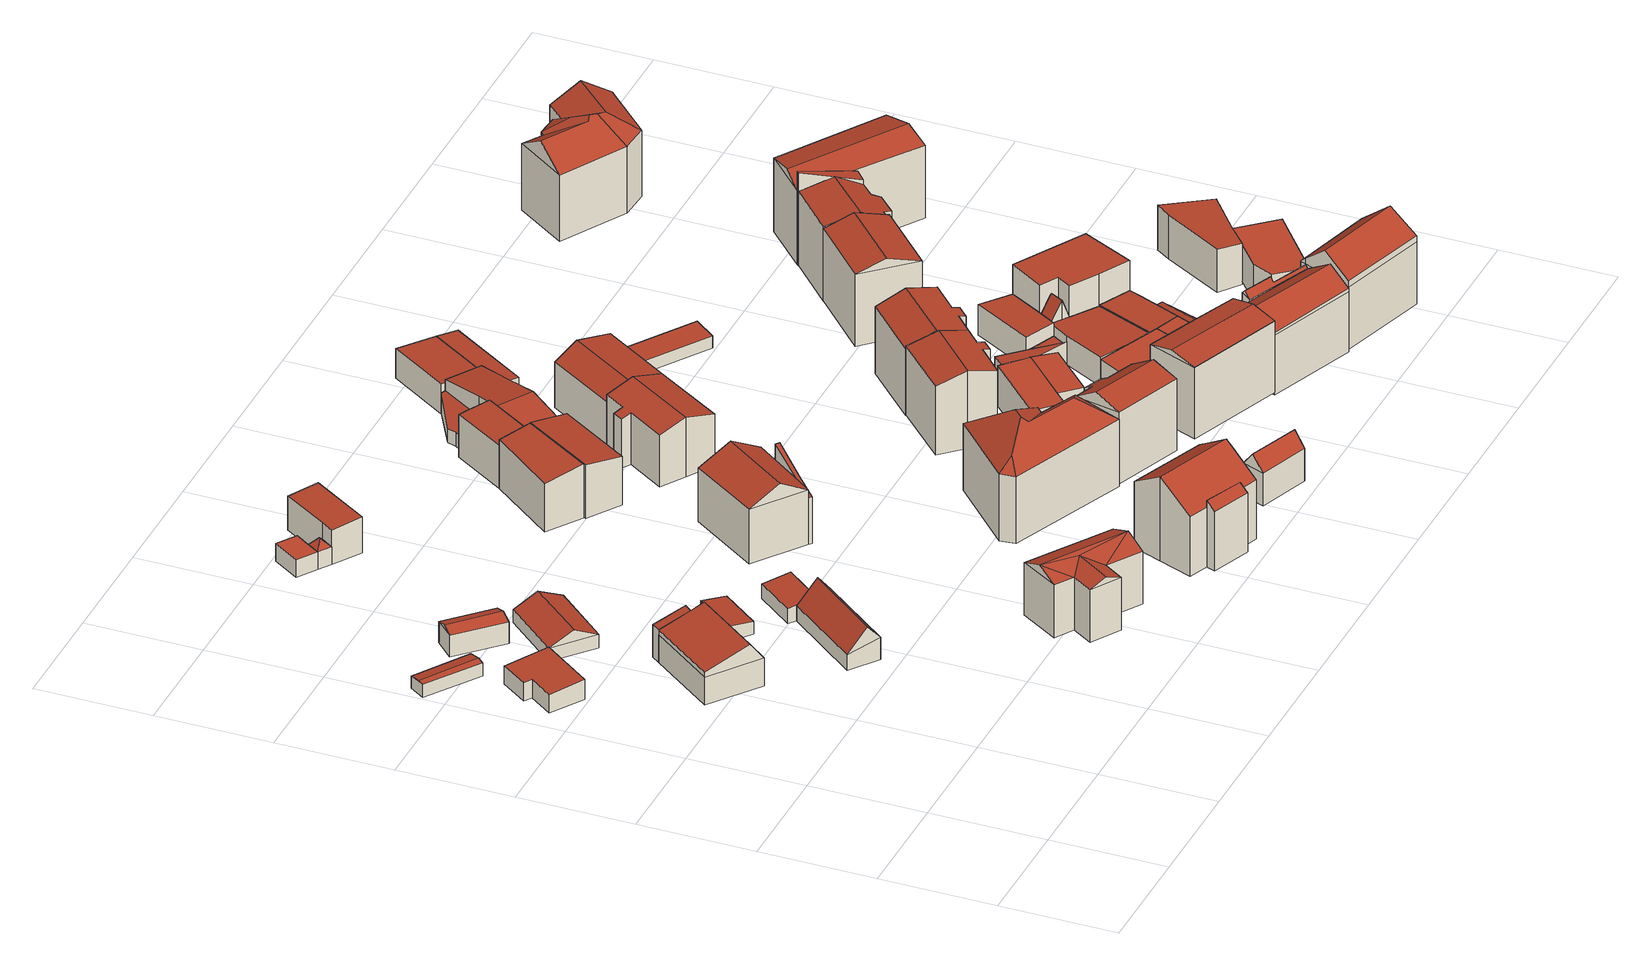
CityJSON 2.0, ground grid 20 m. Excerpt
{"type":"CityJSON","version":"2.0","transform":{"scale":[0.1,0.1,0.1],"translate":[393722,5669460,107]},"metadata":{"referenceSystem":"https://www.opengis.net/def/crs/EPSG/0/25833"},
"CityObjects":{
"building1":{"type":"Building","attributes":{"Dachtyp_tdc":"tdcPolyFlatRoof","Gemeindeschluessel":14627140,"Dachneigung":2.85,"QualitaetDacherkennung":82,"Geometrietyp2DReferenz":"3000","function":"31001_9998","roofType":"2100","measuredHeight":3.73},"geometry":[{"type":"MultiSurface","lod":"2","boundaries":[[[0,1,2,3]],[[1,4,5,2]],[[4,6,7,5]],[[6,8,9,7]],[[8,10,11,9]],[[10,0,3,11]],[[10,8,6,4,1,0]],[[3,2,5,7,9,11]]],"semantics":{"surfaces":[{"type":"WallSurface"},{"type":"RoofSurface"},{"type":"GroundSurface"}],"values":[0,0,0,0,0,0,1,2]}}]},
"building2":{"type":"Building","attributes":{"Dachtyp_tdc":"tdcGableRoof","Gemeindeschluessel":14627140,"Dachneigung":10.23,"QualitaetDacherkennung":74,"Geometrietyp2DReferenz":"3000","function":"31001_9998","roofType":"3100","measuredHeight":2.55},"geometry":[{"type":"MultiSurface","lod":"2","boundaries":[[[12,13,14,15]],[[13,16,17,14]],[[16,18,19,17]],[[18,12,15,19]],[[16,13,20]],[[12,18,21]],[[13,12,21,20]],[[18,16,20,21]],[[15,14,17,19]]],"semantics":{"surfaces":[{"type":"WallSurface"},{"type":"RoofSurface"},{"type":"GroundSurface"}],"values":[0,0,0,0,0,0,1,1,2]}}]},
"building3":{"type":"Building","attributes":{"Gemeindeschluessel":14627140,"Geometrietyp2DReferenz":"3000","function":"31001_9998","roofType":"9999"},"children":["building3-1","building3-2"]},
"building3-1":{"type":"BuildingPart","attributes":{"Dachtyp_tdc":"tdcPolyFlatRoof","Dachneigung":15.46,"QualitaetDacherkennung":44,"Geometrietyp2DReferenz":"3000","roofType":"2100","measuredHeight":7.48},"parents":["building3"],"geometry":[{"type":"MultiSurface","lod":"2","boundaries":[[[22,23,24,25]],[[23,26,27,28,24]],[[22,25,29,30,31]],[[31,32,26,23,22]],[[25,24,28,29]],[[30,29,28,27]],[[30,27,26,32,31]]],"semantics":{"surfaces":[{"type":"WallSurface"},{"type":"RoofSurface"},{"type":"GroundSurface"},{"type":"ClosureSurface"}],"values":[0,0,0,1,2,3,3]}}]},
"building3-2":{"type":"BuildingPart","attributes":{"Dachtyp_tdc":"tdcGableRoof","Dachneigung":16.63,"QualitaetDacherkennung":44,"Geometrietyp2DReferenz":"3000","roofType":"3100","measuredHeight":8.28},"parents":["building3"],"geometry":[{"type":"MultiSurface","lod":"2","boundaries":[[[33,34,35,36]],[[34,30,29,35]],[[27,37,38,28]],[[37,33,36,38]],[[33,37,39,40]],[[31,41,40,39,42,32]],[[27,26,42,39,37]],[[34,41,31,30]],[[33,40,41,34]],[[36,35,29,28,38]],[[28,29,30,27]],[[26,32,42]],[[30,31,32,26,27]]],"semantics":{"surfaces":[{"type":"WallSurface"},{"type":"RoofSurface"},{"type":"GroundSurface"},{"type":"ClosureSurface"}],"values":[0,0,0,0,1,1,0,0,0,2,3,0,3]}}]},
"building4":{"type":"Building","attributes":{"Dachtyp_tdc":"tdcGableRoof","Gemeindeschluessel":14627140,"Dachneigung":16.92,"QualitaetDacherkennung":80,"Geometrietyp2DReferenz":"3000","function":"31001_9998","roofType":"3100","measuredHeight":4.54},"geometry":[{"type":"MultiSurface","lod":"2","boundaries":[[[43,44,45,46]],[[44,47,48,45]],[[47,49,50,48]],[[49,43,46,50]],[[47,44,51]],[[43,49,52]],[[44,43,52,51]],[[49,47,51,52]],[[46,45,48,50]]],"semantics":{"surfaces":[{"type":"WallSurface"},{"type":"RoofSurface"},{"type":"GroundSurface"}],"values":[0,0,0,0,0,0,1,1,2]}}]},
"building5":{"type":"Building","attributes":{"Dachtyp_tdc":"tdcGableRoof","Gemeindeschluessel":14627140,"Dachneigung":24.5,"QualitaetDacherkennung":83,"Geometrietyp2DReferenz":"3000","function":"31001_9998","roofType":"3100","measuredHeight":4.44},"geometry":[{"type":"MultiSurface","lod":"2","boundaries":[[[53,54,55,56]],[[54,57,58,55]],[[57,59,60,58]],[[59,53,56,60]],[[57,54,61]],[[53,59,62]],[[54,53,62,61]],[[59,57,61,62]],[[56,55,58,60]]],"semantics":{"surfaces":[{"type":"WallSurface"},{"type":"RoofSurface"},{"type":"GroundSurface"}],"values":[0,0,0,0,0,0,1,1,2]}}]},
"building6":{"type":"Building","attributes":{"Dachtyp_tdc":"tdcFreeFormRoof","Gemeindeschluessel":14627140,"Dachneigung":47.18,"QualitaetDacherkennung":64,"Geometrietyp2DReferenz":"3000","function":"31001_9998","roofType":"5000","measuredHeight":6.83},"geometry":[{"type":"MultiSurface","lod":"2","boundaries":[[[63,64,65,66]],[[64,67,68,65]],[[67,69,70,68]],[[69,63,66,70]],[[71,64,63,72]],[[69,67,71,72]],[[67,64,71]],[[63,69,72]],[[66,65,68,70]]],"semantics":{"surfaces":[{"type":"WallSurface"},{"type":"RoofSurface"},{"type":"GroundSurface"}],"values":[0,0,0,0,1,1,0,0,2]}}]},
"building7":{"type":"Building","attributes":{"Dachtyp_tdc":"tdcPolyFlatRoof","Gemeindeschluessel":14627140,"Dachneigung":5.35,"QualitaetDacherkennung":76,"Geometrietyp2DReferenz":"3000","function":"31001_9998","roofType":"2100","measuredHeight":2.79},"geometry":[{"type":"MultiSurface","lod":"2","boundaries":[[[73,74,75,76]],[[74,77,78,75]],[[77,79,80,78]],[[79,73,76,80]],[[79,77,74,73]],[[76,75,78,80]]],"semantics":{"surfaces":[{"type":"WallSurface"},{"type":"RoofSurface"},{"type":"GroundSurface"}],"values":[0,0,0,0,1,2]}}]},
"building8":{"type":"Building","attributes":{"Dachtyp_tdc":"tdcPolyFlatRoof","Gemeindeschluessel":14627140,"Dachneigung":6.56,"QualitaetDacherkennung":76,"Geometrietyp2DReferenz":"3000","function":"31001_9998","roofType":"2100","measuredHeight":3.36},"geometry":[{"type":"MultiSurface","lod":"2","boundaries":[[[81,82,83,84]],[[82,85,86,83]],[[85,87,88,86]],[[87,89,65,88]],[[89,81,84,65]],[[89,87,85,82,81]],[[84,83,86,88,65]]],"semantics":{"surfaces":[{"type":"WallSurface"},{"type":"RoofSurface"},{"type":"GroundSurface"}],"values":[0,0,0,0,0,1,2]}}]},
"building9":{"type":"Building","attributes":{"Dachtyp_tdc":"tdcFreeFormRoof","Gemeindeschluessel":14627140,"Dachneigung":22.05,"QualitaetDacherkennung":75,"Geometrietyp2DReferenz":"3000","function":"31001_9998","roofType":"5000","measuredHeight":11.26},"geometry":[{"type":"MultiSurface","lod":"2","boundaries":[[[90,91,92,93]],[[91,94,95,92]],[[94,96,97,95]],[[96,98,99,97]],[[98,100,101,99]],[[100,102,103,101]],[[102,104,105,103]],[[104,90,93,105]],[[106,104,102]],[[107,106,102,100]],[[108,100,98]],[[108,107,100]],[[109,107,108]],[[109,90,107]],[[90,109,91]],[[108,98,96]],[[109,108,96,94]],[[109,94,91]],[[106,107,90,104]],[[93,92,95,97,99,101,103,105]]],"semantics":{"surfaces":[{"type":"WallSurface"},{"type":"RoofSurface"},{"type":"GroundSurface"}],"values":[0,0,0,0,0,0,0,0,0,1,1,1,1,1,1,0,1,0,1,2]}}]},
"building10":{"type":"Building","attributes":{"Dachtyp_tdc":"tdcPolyFlatRoof","Gemeindeschluessel":14627140,"Dachneigung":0,"QualitaetDacherkennung":47,"Geometrietyp2DReferenz":"3000","function":"31001_9998","roofType":"1000","measuredHeight":3.17},"geometry":[{"type":"MultiSurface","lod":"2","boundaries":[[[110,111,112,113]],[[111,114,115,112]],[[114,116,117,115]],[[116,118,119,117]],[[118,110,113,119]],[[118,116,114,111,110]],[[113,112,115,117,119]]],"semantics":{"surfaces":[{"type":"WallSurface"},{"type":"RoofSurface"},{"type":"GroundSurface"}],"values":[0,0,0,0,0,1,2]}}]},
"building11":{"type":"Building","attributes":{"Gemeindeschluessel":14627140,"Geometrietyp2DReferenz":"3000","function":"31001_9998","roofType":"9999"},"children":["building11-1","building11-2"]},
"building11-1":{"type":"BuildingPart","attributes":{"Dachtyp_tdc":"tdcFreeFormRoof","Dachneigung":47.8,"QualitaetDacherkennung":14,"Geometrietyp2DReferenz":"3000","roofType":"5000","measuredHeight":4.53},"parents":["building11"],"geometry":[{"type":"MultiSurface","lod":"2","boundaries":[[[120,110,113,121]],[[110,118,119,113]],[[118,122,123,119]],[[124,122,118]],[[125,124,118,110]],[[125,110,120]],[[124,125,120,122]],[[121,113,119,123]],[[121,123,122,120]]],"semantics":{"surfaces":[{"type":"WallSurface"},{"type":"RoofSurface"},{"type":"GroundSurface"},{"type":"ClosureSurface"}],"values":[0,0,0,1,1,1,1,2,3]}}]},
"building11-2":{"type":"BuildingPart","attributes":{"Dachtyp_tdc":"tdcPolyFlatRoof","Dachneigung":3.19,"QualitaetDacherkennung":71,"Geometrietyp2DReferenz":"3000","roofType":"2100","measuredHeight":6.53},"parents":["building11"],"geometry":[{"type":"MultiSurface","lod":"2","boundaries":[[[126,127,128,129]],[[127,130,120,121,128]],[[131,123,122]],[[131,132,133,123]],[[132,126,129,133]],[[132,131,130,127,126]],[[129,128,121,123,133]],[[122,120,130,131]],[[122,123,121,120]]],"semantics":{"surfaces":[{"type":"WallSurface"},{"type":"RoofSurface"},{"type":"GroundSurface"},{"type":"ClosureSurface"}],"values":[0,0,0,0,0,1,2,0,3]}}]},
"building12":{"type":"Building","attributes":{"Gemeindeschluessel":14627140,"Geometrietyp2DReferenz":"3000","function":"31001_9998","roofType":"9999"},"children":["building12-1","building12-2"]},
"building12-1":{"type":"BuildingPart","attributes":{"Dachtyp_tdc":"tdcGableRoof","Dachneigung":27.07,"QualitaetDacherkennung":34,"Geometrietyp2DReferenz":"3000","roofType":"3100","measuredHeight":12.71},"parents":["building12"],"geometry":[{"type":"MultiSurface","lod":"2","boundaries":[[[134,135,136,137,138]],[[135,139,140,136]],[[139,141,142,140]],[[135,134,143]],[[141,139,144]],[[134,145,146,141,144,143]],[[139,135,143,144]],[[142,147,137,136,140]],[[147,142,141,146]],[[138,145,134]],[[137,147,146,145,138]]],"semantics":{"surfaces":[{"type":"WallSurface"},{"type":"RoofSurface"},{"type":"GroundSurface"},{"type":"ClosureSurface"}],"values":[0,0,0,0,0,1,1,2,0,0,3]}}]},
"building12-2":{"type":"BuildingPart","attributes":{"Dachtyp_tdc":"tdcPolyFlatRoof","Dachneigung":23.57,"QualitaetDacherkennung":14,"Geometrietyp2DReferenz":"3000","roofType":"2100","measuredHeight":12.8},"parents":["building12"],"geometry":[{"type":"MultiSurface","lod":"2","boundaries":[[[148,149,150,147,146]],[[149,151,152,150]],[[151,153,154,152]],[[153,138,137,154]],[[138,153,151,149,148,145]],[[147,150,152,154,137]],[[146,145,148]],[[147,137,138,145,146]]],"semantics":{"surfaces":[{"type":"WallSurface"},{"type":"RoofSurface"},{"type":"GroundSurface"},{"type":"ClosureSurface"}],"values":[0,0,0,0,1,2,0,3]}}]},
"building13":{"type":"Building","attributes":{"Gemeindeschluessel":14627140,"Geometrietyp2DReferenz":"3000","function":"31001_9998","roofType":"9999"},"children":["building13-1","building13-2"]},
"building13-1":{"type":"BuildingPart","attributes":{"Dachtyp_tdc":"tdcGableRoof","Dachneigung":35.72,"QualitaetDacherkennung":45,"Geometrietyp2DReferenz":"3000","roofType":"3100","measuredHeight":15.38},"parents":["building13"],"geometry":[{"type":"MultiSurface","lod":"2","boundaries":[[[155,156,157]],[[156,158,159,157]],[[158,160,161,159]],[[160,162,163,161]],[[162,164,165,163]],[[164,166,167,165]],[[166,168,169,167]],[[168,170,171,169]],[[170,172,173,171]],[[172,174,175,173]],[[168,166,164,162,160]],[[160,158,156,155,176,174,172,170,168]],[[175,177,157,159,161,163,165,167,169,171,173]],[[177,175,174,176]],[[157,177,176,155]]],"semantics":{"surfaces":[{"type":"WallSurface"},{"type":"RoofSurface"},{"type":"GroundSurface"},{"type":"ClosureSurface"}],"values":[0,0,0,0,0,0,0,0,0,0,1,1,2,3,3]}}]},
"building13-2":{"type":"BuildingPart","attributes":{"Dachtyp_tdc":"tdcPolyFlatRoof","Dachneigung":36.24,"QualitaetDacherkennung":45,"Geometrietyp2DReferenz":"3000","roofType":"2100","measuredHeight":12.08},"parents":["building13"],"geometry":[{"type":"MultiSurface","lod":"2","boundaries":[[[178,179,180,175,174]],[[179,181,182,180]],[[181,183,155,157,182]],[[181,179,178,184,183]],[[157,177,175,180,182]],[[184,176,155,183]],[[176,177,157,155]],[[178,174,176,184]],[[174,175,177,176]]],"semantics":{"surfaces":[{"type":"WallSurface"},{"type":"RoofSurface"},{"type":"GroundSurface"},{"type":"ClosureSurface"}],"values":[0,0,0,1,2,0,3,0,3]}}]},
"building14":{"type":"Building","attributes":{"Dachtyp_tdc":"tdcPolyFlatRoof","Gemeindeschluessel":14627140,"Dachneigung":9.24,"QualitaetDacherkennung":78,"Geometrietyp2DReferenz":"3000","function":"31001_9998","roofType":"2100","measuredHeight":9.8},"geometry":[{"type":"MultiSurface","lod":"2","boundaries":[[[185,186,187,188]],[[186,189,190,187]],[[189,191,192,190]],[[191,185,188,192]],[[191,189,186,185]],[[188,187,190,192]]],"semantics":{"surfaces":[{"type":"WallSurface"},{"type":"RoofSurface"},{"type":"GroundSurface"}],"values":[0,0,0,0,1,2]}}]},
"building15":{"type":"Building","attributes":{"Dachtyp_tdc":"tdcPolyFlatRoof","Gemeindeschluessel":14627140,"Dachneigung":0,"QualitaetDacherkennung":6,"Geometrietyp2DReferenz":"3000","function":"31001_9998","roofType":"1000","measuredHeight":3},"geometry":[{"type":"MultiSurface","lod":"2","boundaries":[[[193,194,195,196]],[[194,197,198,195]],[[197,199,200,198]],[[199,193,196,200]],[[199,197,194,193]],[[196,195,198,200]]],"semantics":{"surfaces":[{"type":"WallSurface"},{"type":"RoofSurface"},{"type":"GroundSurface"}],"values":[0,0,0,0,1,2]}}]},
"building16":{"type":"Building","attributes":{"Dachtyp_tdc":"tdcPolyFlatRoof","Gemeindeschluessel":14627140,"Dachneigung":7.62,"QualitaetDacherkennung":83,"Geometrietyp2DReferenz":"3000","function":"31001_9998","roofType":"2100","measuredHeight":9.68},"geometry":[{"type":"MultiSurface","lod":"2","boundaries":[[[201,202,203,204]],[[202,205,206,203]],[[205,207,208,206]],[[207,209,210,208]],[[209,201,204,210]],[[209,207,205,202,201]],[[204,203,206,208,210]]],"semantics":{"surfaces":[{"type":"WallSurface"},{"type":"RoofSurface"},{"type":"GroundSurface"}],"values":[0,0,0,0,0,1,2]}}]},
"building17":{"type":"Building","attributes":{"Dachtyp_tdc":"tdcFreeFormRoof","Gemeindeschluessel":14627140,"Dachneigung":38.16,"QualitaetDacherkennung":7,"Geometrietyp2DReferenz":"3000","function":"31001_9998","roofType":"5000","measuredHeight":17.01},"geometry":[{"type":"MultiSurface","lod":"2","boundaries":[[[211,212,213,214]],[[212,215,216,213]],[[215,217,218,216]],[[217,219,220,218]],[[219,221,222,220]],[[221,223,224,222]],[[223,211,214,224]],[[225,226,227,223,221]],[[225,221,219]],[[228,229,226,225,219,217]],[[228,217,215]],[[229,228,215,212]],[[227,226,229,212,211]],[[227,211,223]],[[214,213,216,218,220,222,224]]],"semantics":{"surfaces":[{"type":"WallSurface"},{"type":"RoofSurface"},{"type":"GroundSurface"}],"values":[0,0,0,0,0,0,0,1,1,1,1,1,1,1,2]}}]},
"building18":{"type":"Building","attributes":{"Dachtyp_tdc":"tdcPolyFlatRoof","Gemeindeschluessel":14627140,"Dachneigung":5.44,"QualitaetDacherkennung":80,"Geometrietyp2DReferenz":"3000","function":"31001_9998","roofType":"2100","measuredHeight":8.37},"geometry":[{"type":"MultiSurface","lod":"2","boundaries":[[[230,231,232,190]],[[231,233,234,232]],[[233,235,236,234]],[[235,237,192,236]],[[237,230,190,192]],[[237,235,233,231,230]],[[190,232,234,236,192]]],"semantics":{"surfaces":[{"type":"WallSurface"},{"type":"RoofSurface"},{"type":"GroundSurface"}],"values":[0,0,0,0,0,1,2]}}]},
"building19":{"type":"Building","attributes":{"Dachtyp_tdc":"tdcGableRoof","Gemeindeschluessel":14627140,"Dachneigung":51.22,"QualitaetDacherkennung":74,"Geometrietyp2DReferenz":"3000","function":"31001_9998","roofType":"3100","measuredHeight":8.49},"geometry":[{"type":"MultiSurface","lod":"2","boundaries":[[[238,239,240,241]],[[239,242,243,240]],[[242,244,245,243]],[[244,238,241,245]],[[242,239,246]],[[238,244,247]],[[239,238,247,246]],[[244,242,246,247]],[[241,240,243,245]]],"semantics":{"surfaces":[{"type":"WallSurface"},{"type":"RoofSurface"},{"type":"GroundSurface"}],"values":[0,0,0,0,0,0,1,1,2]}}]},
"building20":{"type":"Building","attributes":{"Dachtyp_tdc":"tdcGableRoof","Gemeindeschluessel":14627140,"Dachneigung":14.8,"QualitaetDacherkennung":69,"Geometrietyp2DReferenz":"3000","function":"31001_9998","roofType":"3100","measuredHeight":10.85},"geometry":[{"type":"MultiSurface","lod":"2","boundaries":[[[248,249,250,251]],[[249,252,253,250]],[[252,254,255,253]],[[254,256,257,255]],[[256,258,259,257]],[[258,260,261,259]],[[260,262,263,261]],[[262,264,265,263]],[[264,266,267,265]],[[266,248,251,267]],[[262,260,258,256,254,252,249,248]],[[248,266,264,262]],[[251,250,253,255,257,259,261,263,265,267]]],"semantics":{"surfaces":[{"type":"WallSurface"},{"type":"RoofSurface"},{"type":"GroundSurface"}],"values":[0,0,0,0,0,0,0,0,0,0,1,1,2]}}]},
"building21":{"type":"Building","attributes":{"Dachtyp_tdc":"tdcFreeFormRoof","Gemeindeschluessel":14627140,"Dachneigung":10.04,"QualitaetDacherkennung":16,"Geometrietyp2DReferenz":"3000","function":"31001_9998","roofType":"5000","measuredHeight":8.32},"geometry":[{"type":"MultiSurface","lod":"2","boundaries":[[[268,269,270,271]],[[269,272,273,270]],[[272,274,275,273]],[[274,276,277,275]],[[276,278,279,277]],[[278,280,281,279]],[[280,268,271,281]],[[278,276,274,272,269,282,283]],[[280,283,282,268]],[[280,278,283]],[[269,268,282]],[[271,270,273,275,277,279,281]]],"semantics":{"surfaces":[{"type":"WallSurface"},{"type":"RoofSurface"},{"type":"GroundSurface"}],"values":[0,0,0,0,0,0,0,1,1,0,0,2]}}]},
"building22":{"type":"Building","attributes":{"Dachtyp_tdc":"tdcPolyFlatRoof","Gemeindeschluessel":14627140,"Dachneigung":16.03,"QualitaetDacherkennung":74,"Geometrietyp2DReferenz":"3000","function":"31001_9998","roofType":"2100","measuredHeight":3.9},"geometry":[{"type":"MultiSurface","lod":"2","boundaries":[[[284,285,286,270]],[[285,287,288,286]],[[287,289,290,288]],[[289,291,292,290]],[[291,293,275,292]],[[293,294,273,275]],[[294,284,270,273]],[[294,293,291,289,287,285,284]],[[270,286,288,290,292,275,273]]],"semantics":{"surfaces":[{"type":"WallSurface"},{"type":"RoofSurface"},{"type":"GroundSurface"}],"values":[0,0,0,0,0,0,0,1,2]}}]},
"building23":{"type":"Building","attributes":{"Dachtyp_tdc":"tdcFreeFormRoof","Gemeindeschluessel":14627140,"Dachneigung":31.84,"QualitaetDacherkennung":46,"Geometrietyp2DReferenz":"3000","function":"31001_9998","roofType":"5000","measuredHeight":14.27},"geometry":[{"type":"MultiSurface","lod":"2","boundaries":[[[295,296,297,298]],[[296,299,300,297]],[[299,301,302,300]],[[301,303,304,302]],[[303,305,306,304]],[[305,307,308,306]],[[307,309,310,308]],[[309,295,298,310]],[[295,311,312,296]],[[311,309,307,305,303,301,299,312]],[[299,296,312]],[[295,309,311]],[[298,297,300,302,304,306,308,310]]],"semantics":{"surfaces":[{"type":"WallSurface"},{"type":"RoofSurface"},{"type":"GroundSurface"}],"values":[0,0,0,0,0,0,0,0,1,1,0,0,2]}}]},
"building24":{"type":"Building","attributes":{"Dachtyp_tdc":"tdcGableRoof","Gemeindeschluessel":14627140,"Dachneigung":10.46,"QualitaetDacherkennung":36,"Geometrietyp2DReferenz":"3000","function":"31001_9998","roofType":"3100","measuredHeight":10.84},"geometry":[{"type":"MultiSurface","lod":"2","boundaries":[[[313,314,315,316]],[[314,317,318,315]],[[317,264,319,318]],[[264,313,316,319]],[[317,314,320]],[[313,264,321]],[[314,313,321,320]],[[264,317,320,321]],[[316,315,318,319]]],"semantics":{"surfaces":[{"type":"WallSurface"},{"type":"RoofSurface"},{"type":"GroundSurface"}],"values":[0,0,0,0,0,0,1,1,2]}}]},
"building25":{"type":"Building","attributes":{"Dachtyp_tdc":"tdcGableRoof","Gemeindeschluessel":14627140,"Dachneigung":16.47,"QualitaetDacherkennung":48,"Geometrietyp2DReferenz":"3000","function":"31001_9998","roofType":"3100","measuredHeight":14.13},"geometry":[{"type":"MultiSurface","lod":"2","boundaries":[[[322,323,324,325]],[[323,326,327,324]],[[326,328,329,327]],[[328,330,331,329]],[[330,332,333,331]],[[332,334,335,333]],[[334,336,337,335]],[[336,338,339,337]],[[338,340,341,339]],[[340,322,325,341]],[[336,334,332,330]],[[330,328,326,323,322,340,338,336]],[[325,324,327,329,331,333,335,337,339,341]]],"semantics":{"surfaces":[{"type":"WallSurface"},{"type":"RoofSurface"},{"type":"GroundSurface"}],"values":[0,0,0,0,0,0,0,0,0,0,1,1,2]}}]},
"building26":{"type":"Building","attributes":{"Gemeindeschluessel":14627140,"Geometrietyp2DReferenz":"3000","function":"31001_9998","roofType":"9999"},"children":["building26-1","building26-2"]},
"building26-1":{"type":"BuildingPart","attributes":{"Dachtyp_tdc":"tdcGableRoof","Dachneigung":52.8,"QualitaetDacherkennung":7,"Geometrietyp2DReferenz":"3000","roofType":"3100","measuredHeight":4.6},"parents":["building26"],"geometry":[{"type":"MultiSurface","lod":"2","boundaries":[[[342,343,344,345]],[[343,346,347,344]],[[346,348,349,347]],[[348,350,351,349]],[[352,353,354,355,356]],[[342,352,356,343]],[[346,355,354,348]],[[343,356,355,346]],[[348,354,353,350]],[[345,344,347,349,351]],[[345,351,350,342]],[[350,353,352,342]]],"semantics":{"surfaces":[{"type":"WallSurface"},{"type":"RoofSurface"},{"type":"GroundSurface"},{"type":"ClosureSurface"}],"values":[0,0,0,0,1,1,0,0,0,2,3,3]}}]},
"building26-2":{"type":"BuildingPart","attributes":{"Dachtyp_tdc":"tdcPolyFlatRoof","Dachneigung":2.61,"QualitaetDacherkennung":60,"Geometrietyp2DReferenz":"3000","roofType":"2100","measuredHeight":7.58},"parents":["building26"],"geometry":[{"type":"MultiSurface","lod":"2","boundaries":[[[357,358,359,360]],[[358,361,342,345,359]],[[362,363,364,351,350,353]],[[363,365,366,364]],[[365,357,360,366]],[[365,363,362,361,358,357]],[[360,359,345,351,364,366]],[[353,352,342,361,362]],[[350,351,345,342]],[[350,342,352,353]]],"semantics":{"surfaces":[{"type":"WallSurface"},{"type":"RoofSurface"},{"type":"GroundSurface"},{"type":"ClosureSurface"}],"values":[0,0,0,0,0,1,2,0,3,3]}}]},
"building27":{"type":"Building","attributes":{"Dachtyp_tdc":"tdcPolyFlatRoof","Gemeindeschluessel":14627140,"Dachneigung":4.45,"QualitaetDacherkennung":75,"Geometrietyp2DReferenz":"3000","function":"31001_9998","roofType":"2100","measuredHeight":5.47},"geometry":[{"type":"MultiSurface","lod":"2","boundaries":[[[367,368,369,370]],[[368,371,372,369]],[[371,373,374,372]],[[373,375,376,374]],[[375,367,370,376]],[[375,373,371,368,367]],[[370,369,372,374,376]]],"semantics":{"surfaces":[{"type":"WallSurface"},{"type":"RoofSurface"},{"type":"GroundSurface"}],"values":[0,0,0,0,0,1,2]}}]},
"building28":{"type":"Building","attributes":{"Dachtyp_tdc":"tdcPolyFlatRoof","Gemeindeschluessel":14627140,"Dachneigung":4.43,"QualitaetDacherkennung":72,"Geometrietyp2DReferenz":"3000","function":"31001_9998","roofType":"2100","measuredHeight":4.93},"geometry":[{"type":"MultiSurface","lod":"2","boundaries":[[[375,373,377,378]],[[373,379,380,377]],[[379,381,382,380]],[[381,383,384,382]],[[383,385,386,384]],[[385,387,388,386]],[[387,375,378,388]],[[387,385,383,381,379,373,375]],[[378,377,380,382,384,386,388]]],"semantics":{"surfaces":[{"type":"WallSurface"},{"type":"RoofSurface"},{"type":"GroundSurface"}],"values":[0,0,0,0,0,0,0,1,2]}}]},
"building29":{"type":"Building","attributes":{"Dachtyp_tdc":"tdcPolyFlatRoof","Gemeindeschluessel":14627140,"Dachneigung":0,"QualitaetDacherkennung":74,"Geometrietyp2DReferenz":"3000","function":"31001_9998","roofType":"1000","measuredHeight":6.9},"geometry":[{"type":"MultiSurface","lod":"2","boundaries":[[[389,390,391,392]],[[390,393,394,391]],[[393,395,396,394]],[[395,389,392,396]],[[395,393,390,389]],[[392,391,394,396]]],"semantics":{"surfaces":[{"type":"WallSurface"},{"type":"RoofSurface"},{"type":"GroundSurface"}],"values":[0,0,0,0,1,2]}}]},
"building30":{"type":"Building","attributes":{"Gemeindeschluessel":14627140,"Geometrietyp2DReferenz":"3000","function":"31001_9998","roofType":"9999"},"children":["building30-1","building30-2"]},
"building30-1":{"type":"BuildingPart","attributes":{"Dachtyp_tdc":"tdcPolyFlatRoof","Dachneigung":0,"QualitaetDacherkennung":7,"Geometrietyp2DReferenz":"3000","roofType":"1000","measuredHeight":10.84},"parents":["building30"],"geometry":[{"type":"MultiSurface","lod":"2","boundaries":[[[397,398,399,400]],[[398,401,402,399]],[[401,403,404,402]],[[403,405,406,404]],[[405,407,408,406]],[[407,405,403,401,398,397]],[[400,399,402,404,406,408]],[[400,408,407,397]]],"semantics":{"surfaces":[{"type":"WallSurface"},{"type":"RoofSurface"},{"type":"GroundSurface"},{"type":"ClosureSurface"}],"values":[0,0,0,0,0,1,2,3]}}]},
"building30-2":{"type":"BuildingPart","attributes":{"Dachtyp_tdc":"tdcGableRoof","Dachneigung":11.66,"QualitaetDacherkennung":35,"Geometrietyp2DReferenz":"3000","roofType":"3100","measuredHeight":14.02},"parents":["building30"],"geometry":[{"type":"MultiSurface","lod":"2","boundaries":[[[409,410,411,408,407]],[[410,412,413,411]],[[412,414,415,413]],[[414,416,397,400,415]],[[417,418,414,419,420]],[[421,422,420,419]],[[410,422,421,412]],[[409,417,420,422,410]],[[412,421,419,414]],[[416,418,417,409]],[[414,418,416]],[[400,408,411,413,415]],[[407,397,416,409]],[[407,408,400,397]]],"semantics":{"surfaces":[{"type":"WallSurface"},{"type":"RoofSurface"},{"type":"GroundSurface"},{"type":"ClosureSurface"}],"values":[0,0,0,0,1,1,0,0,0,0,0,2,0,3]}}]},
"building31":{"type":"Building","attributes":{"Dachtyp_tdc":"tdcGableRoof","Gemeindeschluessel":14627140,"Dachneigung":23.2,"QualitaetDacherkennung":49,"Geometrietyp2DReferenz":"3000","function":"31001_9998","roofType":"3100","measuredHeight":14.34},"geometry":[{"type":"MultiSurface","lod":"2","boundaries":[[[423,424,425,426]],[[424,427,428,425]],[[427,338,429,428]],[[338,430,431,429]],[[430,432,433,431]],[[432,434,435,433]],[[434,436,437,435]],[[436,438,439,437]],[[438,440,441,439]],[[440,423,426,441]],[[436,434,432,430]],[[430,338,427,424,423,440,438,436]],[[426,425,428,429,431,433,435,437,439,441]]],"semantics":{"surfaces":[{"type":"WallSurface"},{"type":"RoofSurface"},{"type":"GroundSurface"}],"values":[0,0,0,0,0,0,0,0,0,0,1,1,2]}}]},
"building32":{"type":"Building","attributes":{"Dachtyp_tdc":"tdcPolyFlatRoof","Gemeindeschluessel":14627140,"Dachneigung":0,"QualitaetDacherkennung":63,"Geometrietyp2DReferenz":"3000","function":"31001_9998","roofType":"1000","measuredHeight":4.58},"geometry":[{"type":"MultiSurface","lod":"2","boundaries":[[[442,443,444,445]],[[443,446,447,444]],[[446,448,449,447]],[[448,450,451,449]],[[450,452,453,451]],[[452,454,455,453]],[[454,456,457,455]],[[456,442,445,457]],[[456,454,452,450,448,446,443,442]],[[445,444,447,449,451,453,455,457]]],"semantics":{"surfaces":[{"type":"WallSurface"},{"type":"RoofSurface"},{"type":"GroundSurface"}],"values":[0,0,0,0,0,0,0,0,1,2]}}]},
"building33":{"type":"Building","attributes":{"Dachtyp_tdc":"tdcPolyFlatRoof","Gemeindeschluessel":14627140,"Dachneigung":2.9,"QualitaetDacherkennung":86,"Geometrietyp2DReferenz":"3000","function":"31001_9998","roofType":"2100","measuredHeight":2.47},"geometry":[{"type":"MultiSurface","lod":"2","boundaries":[[[458,459,460,461]],[[459,462,463,460]],[[462,464,465,463]],[[464,458,461,465]],[[464,462,459,458]],[[461,460,463,465]]],"semantics":{"surfaces":[{"type":"WallSurface"},{"type":"RoofSurface"},{"type":"GroundSurface"}],"values":[0,0,0,0,1,2]}}]},
"building34":{"type":"Building","attributes":{"Gemeindeschluessel":14627140,"Geometrietyp2DReferenz":"3000","function":"31001_9998","roofType":"9999"},"children":["building34-1","building34-2"]},
"building34-1":{"type":"BuildingPart","attributes":{"Dachtyp_tdc":"tdcPolyFlatRoof","Dachneigung":5.11,"QualitaetDacherkennung":52,"Geometrietyp2DReferenz":"3000","roofType":"2100","measuredHeight":4.91},"parents":["building34"],"geometry":[{"type":"MultiSurface","lod":"2","boundaries":[[[466,467,468,469,470]],[[467,471,472,468]],[[471,473,474,472]],[[473,475,476,474]],[[475,477,478,476]],[[477,479,480,481,478]],[[477,475,473,471,467,466,479]],[[481,469,468,472,474,476,478]],[[470,480,479,466]],[[470,469,481,480]]],"semantics":{"surfaces":[{"type":"WallSurface"},{"type":"RoofSurface"},{"type":"GroundSurface"},{"type":"ClosureSurface"}],"values":[0,0,0,0,0,0,1,2,0,3]}}]},
"building34-2":{"type":"BuildingPart","attributes":{"Dachtyp_tdc":"tdcPolyFlatRoof","Dachneigung":6.18,"QualitaetDacherkennung":48,"Geometrietyp2DReferenz":"3000","roofType":"2100","measuredHeight":3.89},"parents":["building34"],"geometry":[{"type":"MultiSurface","lod":"2","boundaries":[[[482,483,484,485]],[[483,470,469,484]],[[480,486,478,481]],[[486,482,485,478]],[[486,480,470,483,482]],[[485,484,469,481,478]],[[480,481,469,470]]],"semantics":{"surfaces":[{"type":"WallSurface"},{"type":"RoofSurface"},{"type":"GroundSurface"},{"type":"ClosureSurface"}],"values":[0,0,0,0,1,2,3]}}]},
"building35":{"type":"Building","attributes":{"Gemeindeschluessel":14627140,"Geometrietyp2DReferenz":"3000","function":"31001_9998","roofType":"9999"},"children":["building35-1","building35-2"]},
"building35-1":{"type":"BuildingPart","attributes":{"Dachtyp_tdc":"tdcPolyFlatRoof","Dachneigung":3.1,"QualitaetDacherkennung":86,"Geometrietyp2DReferenz":"3000","roofType":"2100","measuredHeight":5.23},"parents":["building35"],"geometry":[{"type":"MultiSurface","lod":"2","boundaries":[[[487,488,489,490]],[[488,491,492,489]],[[491,493,494,495,492]],[[496,497,498,499]],[[497,500,501,498]],[[500,487,490,501]],[[500,497,496,502,503,493,491,488,487]],[[490,489,492,495,504,499,498,501]],[[503,494,493]],[[496,499,504,502]],[[502,504,495,494,503]]],"semantics":{"surfaces":[{"type":"WallSurface"},{"type":"RoofSurface"},{"type":"GroundSurface"},{"type":"ClosureSurface"}],"values":[0,0,0,0,0,0,1,2,0,3,3]}}]},
"building35-2":{"type":"BuildingPart","attributes":{"Dachtyp_tdc":"tdcGableRoof","Dachneigung":56.02,"QualitaetDacherkennung":10,"Geometrietyp2DReferenz":"3000","roofType":"3100","measuredHeight":8.45},"parents":["building35"],"geometry":[{"type":"MultiSurface","lod":"2","boundaries":[[[505,506,507,508]],[[506,496,499,507]],[[494,509,510,495]],[[509,505,508,510]],[[511,496,506,505]],[[505,509,494,503,511]],[[508,507,499,504,495,510]],[[502,496,511]],[[504,499,496,502]],[[503,502,511]],[[494,495,504,502,503]]],"semantics":{"surfaces":[{"type":"WallSurface"},{"type":"RoofSurface"},{"type":"GroundSurface"},{"type":"ClosureSurface"}],"values":[0,0,0,0,1,1,2,0,3,0,3]}}]},
"building36":{"type":"Building","attributes":{"Dachtyp_tdc":"tdcPolyFlatRoof","Gemeindeschluessel":14627140,"Dachneigung":3.08,"QualitaetDacherkennung":83,"Geometrietyp2DReferenz":"3000","function":"31001_9998","roofType":"2100","measuredHeight":4.79},"geometry":[{"type":"MultiSurface","lod":"2","boundaries":[[[512,456,457,513]],[[456,454,455,457]],[[454,514,515,455]],[[514,512,513,515]],[[514,454,456,512]],[[513,457,455,515]]],"semantics":{"surfaces":[{"type":"WallSurface"},{"type":"RoofSurface"},{"type":"GroundSurface"}],"values":[0,0,0,0,1,2]}}]},
"building37":{"type":"Building","attributes":{"Gemeindeschluessel":14627140,"Geometrietyp2DReferenz":"3000","function":"31001_9998","roofType":"9999"},"children":["building37-1","building37-2"]},
"building37-1":{"type":"BuildingPart","attributes":{"Dachtyp_tdc":"tdcGableRoof","Dachneigung":32.41,"QualitaetDacherkennung":76,"Geometrietyp2DReferenz":"3000","roofType":"3100","measuredHeight":14.13},"parents":["building37"],"geometry":[{"type":"MultiSurface","lod":"2","boundaries":[[[516,517,518,519]],[[517,520,521,518]],[[522,523,524,525]],[[523,516,519,524]],[[526,527,528,529]],[[520,517,528,527,530]],[[522,530,527,526,523]],[[516,529,528,517]],[[523,526,529,516]],[[519,518,521,525,524]],[[525,521,520,522]],[[520,530,522]]],"semantics":{"surfaces":[{"type":"WallSurface"},{"type":"RoofSurface"},{"type":"GroundSurface"},{"type":"ClosureSurface"}],"values":[0,0,0,0,1,1,0,0,0,2,3,3]}}]},
"building37-2":{"type":"BuildingPart","attributes":{"Dachtyp_tdc":"tdcFreeFormRoof","Dachneigung":52.17,"QualitaetDacherkennung":11,"Geometrietyp2DReferenz":"3000","roofType":"5000","measuredHeight":12.35},"parents":["building37"],"geometry":[{"type":"MultiSurface","lod":"2","boundaries":[[[531,530,522,525,532]],[[533,534,535,521,520]],[[534,536,537,535]],[[536,538,539,537]],[[538,531,532,539]],[[530,531,538,540,541,533]],[[540,536,534,541]],[[534,533,541]],[[538,536,540]],[[532,525,521,535,537,539]],[[520,530,533]],[[520,521,525,522]],[[520,522,530]]],"semantics":{"surfaces":[{"type":"WallSurface"},{"type":"RoofSurface"},{"type":"GroundSurface"},{"type":"ClosureSurface"}],"values":[0,0,0,0,0,1,1,0,0,2,0,3,3]}}]},
"building38":{"type":"Building","attributes":{"Dachtyp_tdc":"tdcPolyFlatRoof","Gemeindeschluessel":14627140,"Dachneigung":5.62,"QualitaetDacherkennung":79,"Geometrietyp2DReferenz":"3000","function":"31001_9998","roofType":"2100","measuredHeight":6.17},"geometry":[{"type":"MultiSurface","lod":"2","boundaries":[[[542,543,544,545]],[[543,546,547,544]],[[546,548,549,547]],[[548,550,551,549]],[[550,542,545,551]],[[550,548,546,543,542]],[[545,544,547,549,551]]],"semantics":{"surfaces":[{"type":"WallSurface"},{"type":"RoofSurface"},{"type":"GroundSurface"}],"values":[0,0,0,0,0,1,2]}}]},
"building39":{"type":"Building","attributes":{"Dachtyp_tdc":"tdcPolyFlatRoof","Gemeindeschluessel":14627140,"Dachneigung":3.53,"QualitaetDacherkennung":86,"Geometrietyp2DReferenz":"3000","function":"31001_9998","roofType":"2100","measuredHeight":5.1},"geometry":[{"type":"MultiSurface","lod":"2","boundaries":[[[454,552,553,554]],[[552,555,556,553]],[[555,557,558,556]],[[557,559,560,558]],[[559,514,561,560]],[[514,454,554,561]],[[514,559,557,555,552,454]],[[554,553,556,558,560,561]]],"semantics":{"surfaces":[{"type":"WallSurface"},{"type":"RoofSurface"},{"type":"GroundSurface"}],"values":[0,0,0,0,0,0,1,2]}}]},
"building40":{"type":"Building","attributes":{"Dachtyp_tdc":"tdcHipAndGableRoof","Gemeindeschluessel":14627140,"Dachneigung":10.07,"QualitaetDacherkennung":41,"Geometrietyp2DReferenz":"3000","function":"31001_9998","roofType":"5000","measuredHeight":4.31},"geometry":[{"type":"MultiSurface","lod":"2","boundaries":[[[562,563,564,565]],[[563,566,567,564]],[[566,568,569,567]],[[568,570,571,569]],[[570,572,573,571]],[[572,574,575,573]],[[574,562,565,575]],[[570,568,566,576]],[[566,563,562,574,576]],[[574,572,570,576]],[[565,564,567,569,571,573,575]]],"semantics":{"surfaces":[{"type":"WallSurface"},{"type":"RoofSurface"},{"type":"GroundSurface"}],"values":[0,0,0,0,0,0,0,1,1,1,2]}}]},
"building41":{"type":"Building","attributes":{"Dachtyp_tdc":"tdcGableRoof","Gemeindeschluessel":14627140,"Dachneigung":17.21,"QualitaetDacherkennung":35,"Geometrietyp2DReferenz":"3000","function":"31001_9998","roofType":"3100","measuredHeight":14.84},"geometry":[{"type":"MultiSurface","lod":"2","boundaries":[[[577,578,579,580]],[[578,581,582,579]],[[581,583,584,582]],[[583,577,580,584]],[[581,578,585]],[[577,583,586]],[[578,577,586,585]],[[583,581,585,586]],[[580,579,582,584]]],"semantics":{"surfaces":[{"type":"WallSurface"},{"type":"RoofSurface"},{"type":"GroundSurface"}],"values":[0,0,0,0,0,0,1,1,2]}}]},
"building42":{"type":"Building","attributes":{"Dachtyp_tdc":"tdcPolyFlatRoof","Gemeindeschluessel":14627140,"Dachneigung":3.73,"QualitaetDacherkennung":60,"Geometrietyp2DReferenz":"3000","function":"31001_9998","roofType":"2100","measuredHeight":11.5},"geometry":[{"type":"MultiSurface","lod":"2","boundaries":[[[587,588,589,590]],[[588,591,549,589]],[[591,592,547,549]],[[592,593,594,547]],[[593,595,596,594]],[[595,597,598,596]],[[597,587,590,598]],[[597,595,593,592,591,588,587]],[[590,589,549,547,594,596,598]]],"semantics":{"surfaces":[{"type":"WallSurface"},{"type":"RoofSurface"},{"type":"GroundSurface"}],"values":[0,0,0,0,0,0,0,1,2]}}]},
"building43":{"type":"Building","attributes":{"Dachtyp_tdc":"tdcGableRoof","Gemeindeschluessel":14627140,"Dachneigung":39.47,"QualitaetDacherkennung":52,"Geometrietyp2DReferenz":"3000","function":"31001_9998","roofType":"3100","measuredHeight":15.83},"geometry":[{"type":"MultiSurface","lod":"2","boundaries":[[[599,600,601,602]],[[600,603,604,601]],[[603,605,606,604]],[[605,607,608,606]],[[607,599,602,608]],[[609,610,611,612,599]],[[613,612,611,614]],[[603,614,611,610,605]],[[600,613,614,603]],[[599,612,613,600]],[[605,610,609,607]],[[607,609,599]],[[602,601,604,606,608]]],"semantics":{"surfaces":[{"type":"WallSurface"},{"type":"RoofSurface"},{"type":"GroundSurface"}],"values":[0,0,0,0,0,1,1,0,0,0,0,0,2]}}]},
"building44":{"type":"Building","attributes":{"Dachtyp_tdc":"tdcFreeFormRoof","Gemeindeschluessel":14627140,"Dachneigung":27.92,"QualitaetDacherkennung":24,"Geometrietyp2DReferenz":"3000","function":"31001_9998","roofType":"5000","measuredHeight":14.76},"geometry":[{"type":"MultiSurface","lod":"2","boundaries":[[[615,616,617,618]],[[616,619,620,617]],[[619,621,622,620]],[[621,623,624,622]],[[623,625,626,624]],[[625,627,628,626]],[[627,629,630,628]],[[629,615,618,630]],[[631,632,619,616]],[[627,625,623,621,632,631,615,629]],[[616,615,631]],[[621,619,632]],[[618,617,620,622,624,626,628,630]]],"semantics":{"surfaces":[{"type":"WallSurface"},{"type":"RoofSurface"},{"type":"GroundSurface"}],"values":[0,0,0,0,0,0,0,0,1,1,0,0,2]}}]},
"building45":{"type":"Building","attributes":{"Dachtyp_tdc":"tdcPolyFlatRoof","Gemeindeschluessel":14627140,"Dachneigung":0,"QualitaetDacherkennung":77,"Geometrietyp2DReferenz":"3000","function":"31001_9998","roofType":"1000","measuredHeight":6.71},"geometry":[{"type":"MultiSurface","lod":"2","boundaries":[[[633,634,635,636]],[[634,637,638,635]],[[637,639,640,638]],[[639,641,642,640]],[[641,643,644,642]],[[643,633,636,644]],[[643,641,639,637,634,633]],[[636,635,638,640,642,644]]],"semantics":{"surfaces":[{"type":"WallSurface"},{"type":"RoofSurface"},{"type":"GroundSurface"}],"values":[0,0,0,0,0,0,1,2]}}]},
"building46":{"type":"Building","attributes":{"Dachtyp_tdc":"tdcPolyFlatRoof","Gemeindeschluessel":14627140,"Dachneigung":4.24,"QualitaetDacherkennung":60,"Geometrietyp2DReferenz":"3000","function":"31001_9998","roofType":"2100","measuredHeight":8.2},"geometry":[{"type":"MultiSurface","lod":"2","boundaries":[[[645,646,647,648]],[[646,649,650,647]],[[649,651,652,650]],[[651,653,654,652]],[[653,655,656,654]],[[655,645,648,656]],[[655,653,651,649,646,645]],[[648,647,650,652,654,656]]],"semantics":{"surfaces":[{"type":"WallSurface"},{"type":"RoofSurface"},{"type":"GroundSurface"}],"values":[0,0,0,0,0,0,1,2]}}]},
"building47":{"type":"Building","attributes":{"Gemeindeschluessel":14627140,"Geometrietyp2DReferenz":"3000","function":"31001_9998","roofType":"9999"},"children":["building47-1","building47-2"]},
"building47-1":{"type":"BuildingPart","attributes":{"Dachtyp_tdc":"tdcGableRoof","Dachneigung":15.31,"QualitaetDacherkennung":41,"Geometrietyp2DReferenz":"3000","roofType":"3100","measuredHeight":14.98},"parents":["building47"],"geometry":[{"type":"MultiSurface","lod":"2","boundaries":[[[657,658,659,660]],[[658,661,662,659]],[[663,657,660,664]],[[661,658,665]],[[657,663,666]],[[658,657,666,665]],[[663,667,661,665,666]],[[660,659,662,668,664]],[[668,662,661,667,669]],[[664,668,669,667,663]]],"semantics":{"surfaces":[{"type":"WallSurface"},{"type":"RoofSurface"},{"type":"GroundSurface"},{"type":"ClosureSurface"}],"values":[0,0,0,0,0,1,1,2,0,3]}}]},
"building47-2":{"type":"BuildingPart","attributes":{"Dachtyp_tdc":"tdcPolyFlatRoof","Dachneigung":19.38,"QualitaetDacherkennung":46,"Geometrietyp2DReferenz":"3000","roofType":"2100","measuredHeight":16.99},"parents":["building47"],"geometry":[{"type":"MultiSurface","lod":"2","boundaries":[[[669,670,671,668]],[[670,672,673,671]],[[672,674,663,664,673]],[[672,670,669,667,674]],[[664,668,671,673]],[[667,663,674]],[[669,668,664,663,667]]],"semantics":{"surfaces":[{"type":"WallSurface"},{"type":"RoofSurface"},{"type":"GroundSurface"},{"type":"ClosureSurface"}],"values":[0,0,0,1,2,0,3]}}]},
"building48":{"type":"Building","attributes":{"Dachtyp_tdc":"tdcFreeFormRoof","Gemeindeschluessel":14627140,"Dachneigung":32.71,"QualitaetDacherkennung":28,"Geometrietyp2DReferenz":"3000","function":"31001_9998","roofType":"5000","measuredHeight":15.93},"geometry":[{"type":"MultiSurface","lod":"2","boundaries":[[[675,676,677,678]],[[676,679,680,677]],[[679,681,682,680]],[[681,683,684,682]],[[683,685,686,684]],[[685,687,688,686]],[[687,689,690,688]],[[689,691,692,690]],[[691,693,694,692]],[[693,675,678,694]],[[695,696,693,691]],[[697,698,695,691,689]],[[697,689,687]],[[698,697,687,685]],[[699,700,696,695,698,685,683]],[[699,683,681]],[[701,700,699,681,679]],[[702,701,679,676]],[[702,676,675]],[[696,700,701,702,675,693]],[[678,677,680,682,684,686,688,690,692,694]]],"semantics":{"surfaces":[{"type":"WallSurface"},{"type":"RoofSurface"},{"type":"GroundSurface"}],"values":[0,0,0,0,0,0,0,0,0,0,1,1,0,1,1,1,1,1,0,1,2]}}]}
},
"vertices":[
[37,842,38],[66,882,39],[66,882,5],[37,842,5],[53,891,38],[53,891,5],[86,937,38],[86,937,5],[156,892,42],[156,892,5],[93,806,42],[93,806,5],
[18,1063,29],[113,1003,28],[113,1003,7],[18,1063,7],[92,975,30],[92,975,7],[0,1036,31],[0,1036,7],[99,984,33],[6,1045,33],
[239,754,67],[286,719,83],[286,719,8],[239,754,8],[275,705,83],[275,705,58],[275,705,8],[229,740,8],[229,740,58],[229,740,67],[233,738,68],
[229,565,59],[145,629,58],[145,629,8],[229,565,8],[314,676,58],[314,676,8],[294,691,91],[210,580,91],[145,629,67],[275,705,84],
[154,1073,45],[223,1005,45],[223,1005,6],[154,1073,6],[193,973,45],[193,973,6],[123,1042,45],[123,1042,6],[208,989,52],[138,1057,52],
[169,897,30],[250,990,30],[250,990,6],[169,897,6],[315,934,31],[315,934,6],[234,841,31],[234,841,6],[282,962,51],[202,869,51],
[318,464,36],[417,589,36],[417,589,8],[318,464,8],[464,552,48],[464,552,8],[366,429,48],[366,429,8],[446,566,76],[347,442,76],
[374,730,36],[409,702,31],[409,702,8],[374,730,8],[358,636,31],[358,636,8],[323,663,36],[323,663,8],
[405,599,35],[455,663,35],[455,663,8],[405,599,8],[495,631,41],[495,631,8],[444,567,41],[444,567,8],[417,589,37],
[528,175,124],[496,195,124],[496,195,28],[528,175,28],[537,262,124],[537,262,28],[677,172,124],[677,172,28],[636,106,124],[636,106,28],[578,143,124],[578,143,28],[555,108,124],[555,108,28],[505,139,124],[505,139,28],[530,123,136],[569,184,137],[657,139,140],[517,228,140],
[278,1325,35],[245,1347,35],[245,1347,3],[278,1325,3],[276,1394,35],[276,1394,3],[309,1372,35],[309,1372,3],[292,1347,35],[292,1347,3],
[299,1311,35],[299,1311,3],[314,1333,35],[314,1333,3],[296,1330,49],[295,1328,49],
[410,1379,69],[347,1280,69],[347,1280,3],[410,1379,3],[299,1311,65],[314,1333,65],[363,1410,65],[363,1410,3],
[616,652,113],[531,715,112],[531,715,13],[616,652,13],[616,652,98],[611,833,111],[611,833,13],[701,766,112],[701,766,13],[576,682,141],[658,798,141],[637,680,113],[676,732,112],[676,732,13],
[676,732,141],[682,727,141],[682,727,13],[644,679,115],[644,679,13],[621,648,98],[621,648,13],
[768,55,137],[768,55,138],[768,55,29],[734,68,137],[734,68,29],[756,127,183],[756,127,29],[776,178,150],[776,178,29],[912,126,149],[912,126,29],[906,110,159],[906,110,29],[893,74,183],[893,74,29],[888,61,173],[888,61,29],[870,15,137],[870,15,29],[836,27,137],[836,27,29],[837,28,137],[837,28,29],
[836,27,149],[831,13,137],[831,13,29],[762,39,137],[762,39,29],[768,55,150],[837,28,149],
[561,1002,106],[502,1042,95],[502,1042,8],[561,1002,8],[588,1153,97],[588,1153,8],[637,1122,106],[637,1122,8],
[912,52,62],[888,61,62],[888,61,32],[912,52,32],[906,110,62],[906,110,32],[930,101,62],[930,101,32],
[558,997,107],[561,1002,107],[561,1002,10],[558,997,10],[637,1122,107],[637,1122,10],[695,1085,98],[695,1085,10],[615,960,98],[615,960,10],
[929,402,138],[918,391,138],[918,391,16],[929,402,16],[984,362,138],[984,362,16],[945,273,138],[945,273,16],[736,357,138],[736,357,16],[733,384,138],[733,384,16],[844,490,138],[844,490,16],[759,374,158],[825,387,186],[842,403,186],[919,337,177],[828,375,178],
[588,1153,86],[646,1244,86],[646,1244,8],[659,1236,87],[659,1236,8],[695,1213,91],[695,1213,8],[637,1122,91],
[977,81,87],[1065,48,87],[1065,48,28],[977,81,28],[1051,10,87],[1051,10,28],[962,42,87],[962,42,28],[1058,29,113],[970,62,113],
[721,899,121],[680,925,106],[680,925,12],[721,899,12],[722,990,106],[722,990,12],[707,999,101],[707,999,12],[718,1017,101],[718,1017,12],[733,1008,106],[733,1008,12],[756,1044,106],[756,1044,12],[797,1018,121],[797,1018,12],[843,989,106],[843,989,12],[768,870,106],[768,870,12],
[637,1122,73],[695,1213,86],[695,1213,6],[637,1122,6],[711,1237,81],[711,1237,6],[759,1313,65],[759,1313,6],[817,1277,65],[817,1277,6],[780,1219,77],[780,1219,6],[695,1085,73],[695,1085,6],[685,1197,90],[743,1161,90],
[695,1213,45],[659,1236,32],[659,1236,6],[675,1260,32],[675,1260,6],[680,1276,31],[680,1276,6],[753,1317,43],[753,1317,6],[759,1313,45],[711,1237,45],
[1066,228,151],[945,273,151],[945,273,21],[1066,228,21],[984,362,135],[984,362,21],[1018,348,136],[1018,348,21],[1025,364,125],[1025,364,21],[1058,350,126],[1058,350,21],[1052,336,135],[1052,336,21],[1101,317,135],[1101,317,21],[1084,274,164],[966,320,164],
[756,1044,92],[830,1161,92],[830,1161,9],[756,1044,9],[917,1105,106],[917,1105,9],[843,989,9],[864,1139,117],[790,1023,117],
[1065,546,140],[1049,530,140],[1049,530,12],[1065,546,12],[1040,539,143],[1040,539,12],[995,496,143],[995,496,12],[961,531,153],[961,531,12],[925,569,137],[925,569,12],[1013,655,137],[1013,655,12],[1050,616,153],[1050,616,12],[1083,581,143],[1083,581,12],[1056,555,143],[1056,555,12],
[1104,518,40],[1124,538,40],[1124,538,12],[1104,518,12],[1147,514,40],[1147,514,12],[1131,499,40],[1131,499,12],[1127,495,40],[1127,495,12],[1114,508,58],[1127,495,48],[1131,499,48],[1147,514,48],[1134,528,58],
[990,438,86],[1089,534,86],[1089,534,12],[990,438,12],[1104,518,87],[1127,495,88],[1052,422,88],[1052,422,12],[1028,398,88],[1028,398,12],
[759,1313,59],[753,1317,59],[753,1317,5],[759,1313,5],[819,1420,59],[819,1420,5],[882,1379,54],[882,1379,5],[817,1277,54],[817,1277,5],
[882,1379,4],[817,1277,4],[916,1357,50],[916,1357,4],[829,1220,50],[829,1220,4],[810,1230,52],[810,1230,4],[796,1209,52],[796,1209,4],[780,1219,54],[780,1219,4],
[1084,389,85],[1052,422,85],[1052,422,16],[1084,389,16],[1131,499,85],[1131,499,16],[1160,464,85],[1160,464,16],
[1201,275,132],[1209,296,132],[1209,296,24],[1201,275,24],[1238,285,132],[1238,285,24],[1231,268,132],[1231,268,24],[1305,238,132],[1305,238,24],[1304,233,132],[1304,233,24],
[1304,233,153],[1270,150,153],[1270,150,24],[1102,213,153],[1102,213,24],[1137,301,153],[1137,301,24],[1201,275,153],[1304,233,154],[1201,275,154],[1120,259,164],[1287,193,164],[1102,213,154],[1270,150,154],
[1141,619,140],[1121,600,140],[1121,600,10],[1141,619,10],[1113,609,143],[1113,609,10],[1083,581,10],[1048,618,154],[1048,618,10],[1013,655,132],[1013,655,10],[1105,744,132],[1105,744,10],[1140,708,154],[1140,708,10],[1177,671,143],[1177,671,10],[1132,628,143],[1132,628,10],
[1222,312,66],[1209,296,66],[1209,296,20],[1222,312,20],[1201,275,66],[1201,275,20],[1137,301,66],[1137,301,20],[1194,407,66],[1194,407,20],[1294,366,66],[1294,366,20],[1307,361,66],[1307,361,20],[1278,289,66],[1278,289,20],
[918,1112,28],[943,1148,31],[943,1148,6],[918,1112,6],[1107,1040,31],[1107,1040,6],[1082,1004,28],[1082,1004,6],
[1232,479,57],[1176,502,59],[1176,502,11],[1232,479,11],[1232,479,50],[1147,514,60],[1147,514,11],[1124,538,60],[1124,538,11],[1152,565,57],[1152,565,11],[1195,520,57],[1195,520,11],[1195,519,57],[1195,519,44],[1195,519,11],
[1203,534,44],[1250,508,50],[1250,508,11],[1203,534,11],[1195,520,44],
[1194,407,69],[1232,479,68],[1232,479,16],[1194,407,16],[1250,508,68],[1250,508,16],[1254,516,68],[1254,516,66],[1254,516,16],[1286,497,66],[1336,468,63],[1336,468,16],[1286,497,16],[1294,366,63],[1294,366,16],[1274,504,67],[1255,515,68],[1274,504,16],
[1288,528,101],[1300,521,66],[1300,521,16],[1288,528,16],[1268,539,66],[1268,539,16],[1274,504,101],
[1319,272,68],[1319,272,20],[1349,344,68],[1349,344,20],
[1270,150,128],[1305,238,128],[1305,238,19],[1270,150,19],[1344,222,128],[1344,222,19],[1460,174,128],[1426,92,128],[1426,92,19],[1460,174,19],[1426,92,134],[1441,129,161],[1286,190,161],[1270,150,132],[1460,174,130],
[1462,178,135],[1462,178,19],[1344,222,130],[1350,237,137],[1350,237,19],[1402,215,137],[1402,215,19],[1397,205,135],[1397,205,19],[1399,210,143],[1348,231,143],
[1203,534,69],[1261,638,69],[1261,638,13],[1203,534,13],[1301,597,74],[1301,597,13],[1268,539,74],[1268,539,13],[1250,508,74],[1250,508,13],
[1294,366,65],[1294,366,17],[1307,361,17],[1336,468,65],[1336,468,17],[1388,439,68],[1388,439,17],[1379,417,68],[1379,417,17],[1349,344,17],
[1349,344,51],[1379,417,37],[1379,417,15],[1349,344,15],[1421,399,37],[1421,399,15],[1387,328,45],[1387,328,15],[1358,256,50],[1358,256,15],[1319,272,50],[1319,272,15],[1335,309,58],[1335,309,15],[1356,300,58],
[1165,802,140],[1266,897,140],[1266,897,9],[1165,802,9],[1341,818,140],[1341,818,9],[1240,722,140],[1240,722,9],[1301,860,158],[1200,764,158],
[1286,497,122],[1300,521,124],[1300,521,13],[1286,497,13],[1268,539,124],[1301,597,128],[1424,527,128],[1424,527,13],[1388,439,122],[1388,439,13],[1336,468,122],[1336,468,13],
[1613,148,136],[1585,45,136],[1585,45,23],[1613,148,23],[1426,92,136],[1426,92,23],[1462,178,136],[1462,178,23],[1466,188,136],[1466,188,23],[1466,188,137],[1462,178,146],[1445,139,181],[1599,95,181],[1585,45,147],[1426,92,148],
[1341,818,130],[1266,897,143],[1266,897,8],[1341,818,8],[1344,970,143],[1344,970,8],[1418,893,131],[1418,893,8],[1397,872,131],[1397,872,8],[1409,860,121],[1409,860,8],[1379,830,121],[1379,830,8],[1359,835,130],[1359,835,8],[1308,853,156],[1386,927,156],
[1528,200,84],[1490,246,84],[1490,246,17],[1528,200,17],[1505,282,84],[1505,282,17],[1550,320,84],[1550,320,17],[1586,352,84],[1586,352,17],[1640,291,84],[1640,291,17],
[1515,347,89],[1573,451,92],[1573,451,11],[1515,347,11],[1591,477,93],[1591,477,11],[1651,405,86],[1651,405,11],[1586,352,86],[1586,352,11],[1550,320,86],[1550,320,11],
[1419,1042,141],[1599,930,140],[1599,930,7],[1419,1042,7],[1543,842,140],[1543,842,7],[1347,973,141],[1347,973,7],[1567,880,156],[1377,1002,156],[1434,915,141],[1439,911,7],[1439,911,138],
[1418,893,139],[1418,893,7],[1344,970,177],[1344,970,7],[1347,973,177],
[1272,1336,125],[1332,1424,125],[1332,1424,4],[1272,1336,4],[1368,1402,125],[1368,1402,4],[1374,1409,125],[1374,1409,4],[1413,1406,125],[1413,1406,4],[1421,1395,125],[1421,1395,4],[1449,1426,125],[1449,1426,4],[1520,1352,125],[1520,1352,4],[1437,1268,125],[1437,1268,4],[1386,1271,125],[1386,1271,4],[1417,1320,158],[1403,1327,161],[1484,1389,158],[1420,1320,156],[1392,1367,151],[1392,1337,163],[1381,1334,158],[1302,1380,159]
]}
